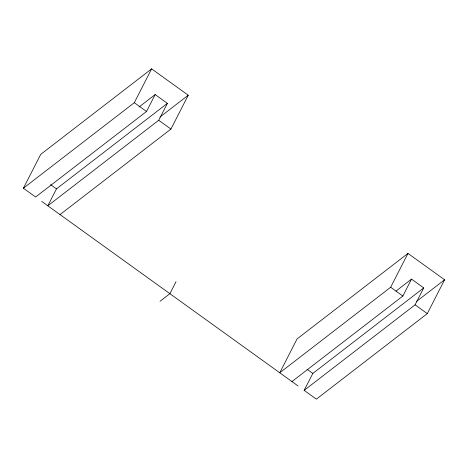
<?xml version="1.0" encoding="UTF-8"?>
<svg xmlns="http://www.w3.org/2000/svg" width="468" height="468" viewBox="0 0 468 468"><rect width="100%" height="100%" fill="white"/><g stroke="black" fill="none" stroke-linecap="round" stroke-linejoin="round"><path stroke-width="0.7" d="M167.38 103.352L56.476 188.879L47.812 205.803L158.722 120.27L167.38 103.352L155.171 94.565L146.513 111.483L35.609 197.016L23.4 188.224L40.716 154.381L151.626 68.855L188.247 95.22L170.931 129.063L60.021 214.59M23.4 188.224L134.304 102.697L151.626 68.855M176.021 281.707L169.89 293.688L160.038 301.281M407.979 253.41L390.657 287.253L279.753 372.78L297.069 338.937L407.979 253.41L444.6 279.776L427.284 313.618L316.374 399.145L304.165 390.359L312.829 373.435L423.733 287.908L411.524 279.121L395.928 291.149M291.962 381.572L402.866 296.039L411.524 279.121M304.165 390.359L415.075 304.832L423.733 287.908M139.002 107.037L155.171 94.565M159.945 117.047L188.247 95.22M416.298 301.603L444.6 279.776M134.304 102.697L146.513 111.483M158.722 120.27L170.931 129.063M390.657 287.253L402.866 296.039M415.075 304.832L427.284 313.618M50.661 184.696L56.476 188.879M307.014 369.252L312.829 373.435M41.71 201.41L298.063 385.965"/></g></svg>
